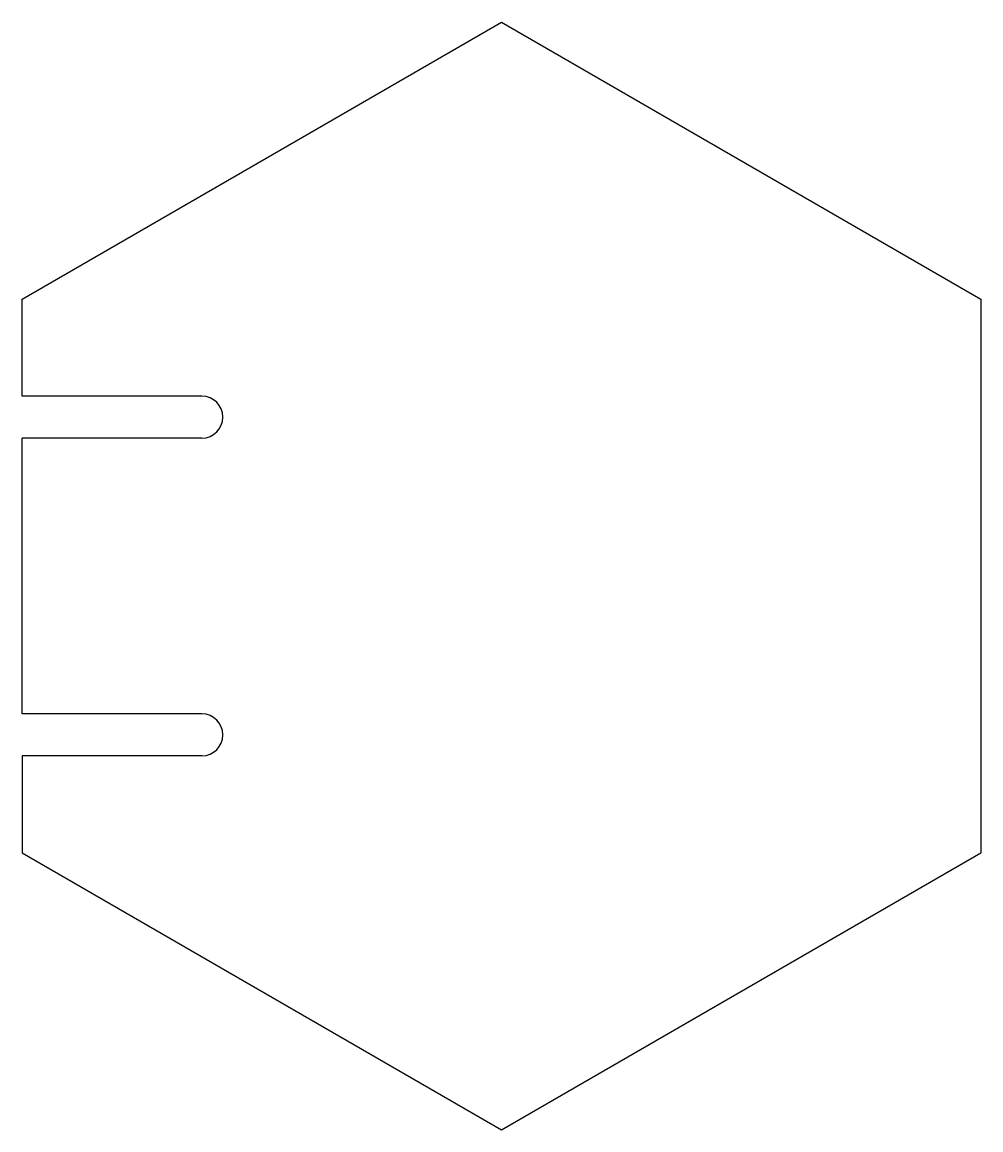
# Model space of a CAD drawing. Header units: millimetres. Extents: x 0 to 32, y -18.5 to 18.5.
import ezdxf

# ---------------------------------------------------------------- set-up
doc = ezdxf.new("R2010")
doc.units = ezdxf.units.MM
doc.layers.add('Sketch003', color=7, linetype='CONTINUOUS')

msp = doc.modelspace()

# ---------------------------------------------------------------- linework, layer by layer
at = {"layer": 'Sketch003'}
for p, q in [((0, 9.2376), (16, 18.4752)), ((16, 18.4752), (32, 9.2376)), ((0, 6), (0, 9.2376)), ((32, 9.2376), (32, -9.2376)), ((6, 6), (0, 6)), ((0, -4.6), (0, 4.6)), ((6, 4.6), (0, 4.6)), ((6, -4.6), (0, -4.6)), ((0, -6), (0, -9.2376)), ((6, -6), (0, -6)), ((0, -9.2376), (16, -18.4752)), ((16, -18.4752), (32, -9.2376))]:
    msp.add_line(p, q, dxfattribs=at)
for centre in [(6, 5.3), (6, -5.3)]:
    msp.add_arc(centre, 0.7, -90, 90, dxfattribs=at)

doc.saveas('drawing.dxf')
